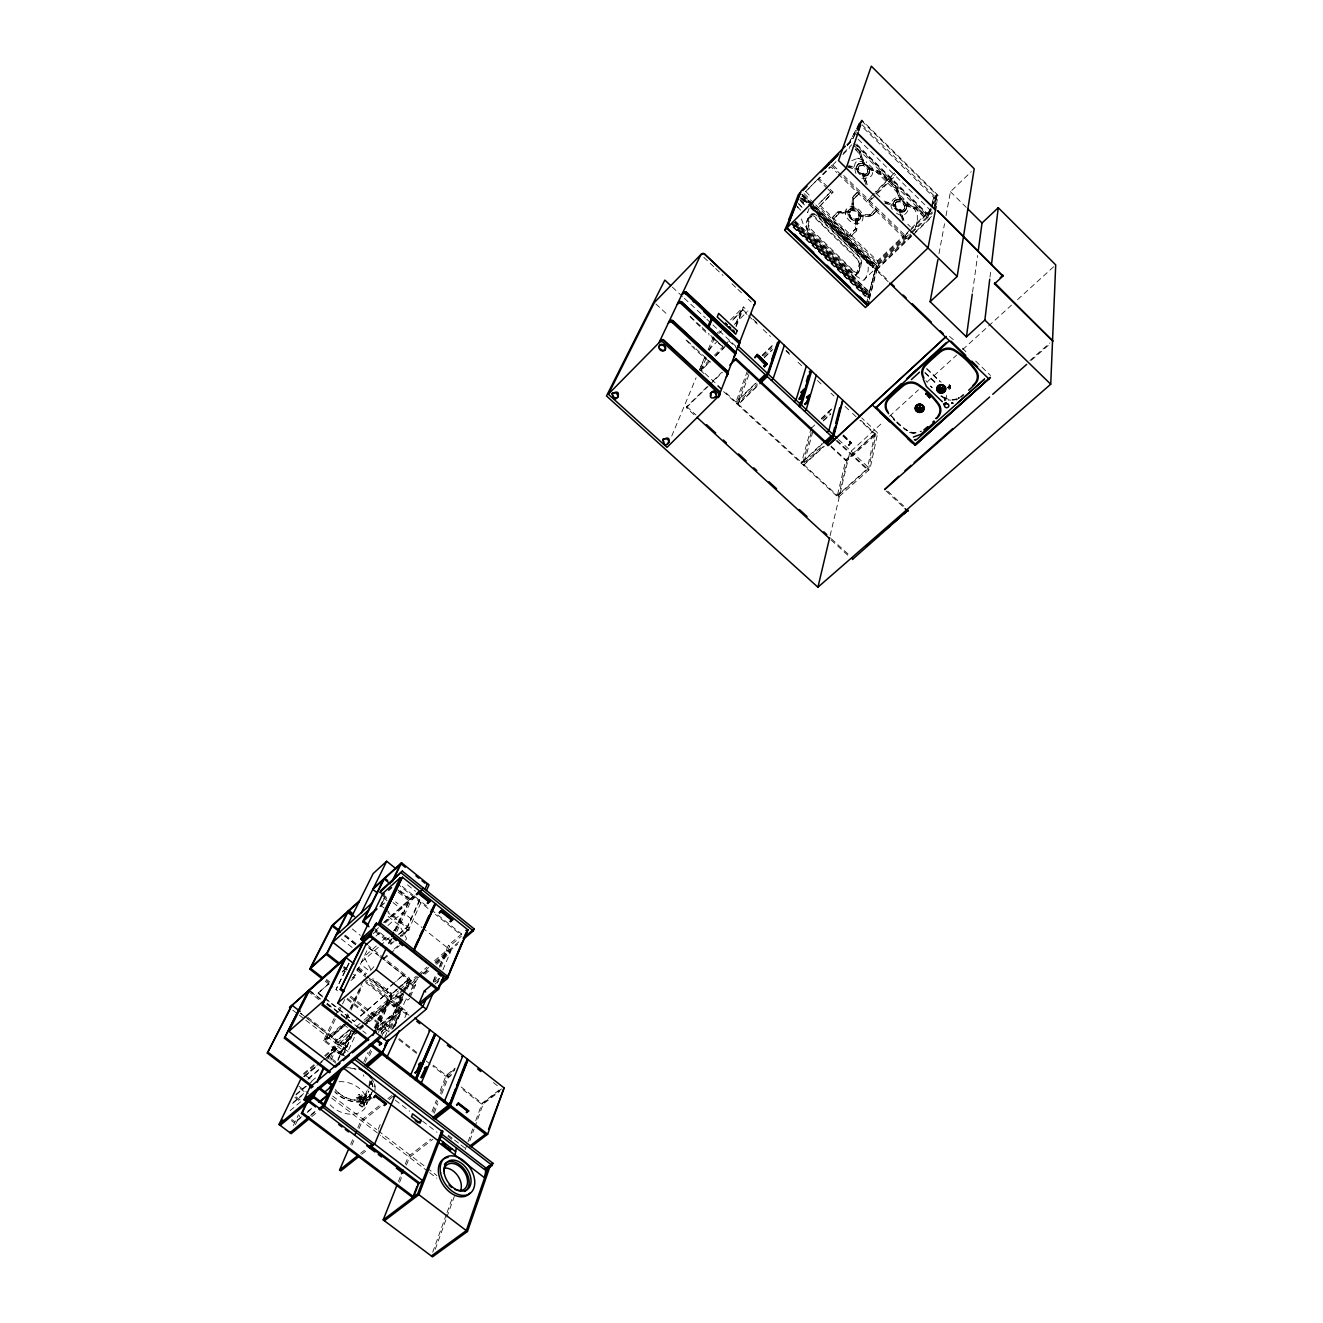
<?xml version="1.0" encoding="UTF-8"?>
<svg xmlns="http://www.w3.org/2000/svg" width="1323" height="1323" viewBox="0 0 1323 1323"><rect width="100%" height="100%" fill="white"/><g stroke="black" fill="none" stroke-linecap="round" stroke-linejoin="round"><path stroke-width="0.75" stroke-dasharray="5 3.75" d="M363.643 1105.085L363.081 1103.614L360.567 1103.696L362.006 1105.615L363.643 1105.085L366.537 1098.437L365.975 1096.965L363.461 1097.048L360.567 1103.696M364.553 1106.061L364.784 1104.308L362.155 1102.291L359.443 1103.184L359.211 1104.937L361.841 1106.971L364.553 1106.061L362.022 1106.524L359.393 1104.49M860.711 217.104C861.604 212.242 856.742 207.579 851.946 207.943L852.492 197.127L858.18 191.471L852.26 197.888L853.55 199.145L853.203 209.282L850.524 208.339L848.423 210.787M851.913 208.025L852.492 197.127L853.782 198.384L853.203 209.282M856.08 218.212L855.568 228.747L849.713 235.064L850.987 236.304L856.626 230.764L857.37 219.469L856.08 218.212L855.336 229.524L856.626 230.764L857.37 219.469M363.461 1097.048L364.9 1098.966L366.537 1098.437M369.845 1080.874L368.753 1086.828M371.515 1084.413L371.846 1080.858M356.714 1097.693L357.475 1099.082L362.237 1095.427L356.714 1097.693L357.475 1099.082M361.741 1094.783L362.502 1096.172M362.7 1099.694C362.27 1105.482 372.788 1100.521 369.58 1097.081C366.934 1094.981 360.782 1099.38 364.321 1102.621M917.352 220.279L917.269 214.442L914.706 209.53L866.251 161.902M368.72 1096.188L370.324 1099.115M989.984 277.168L990.96 268.999M972.554 292.118L977.581 255.537M948.641 386.663L950.162 387.54L950.46 385.423L948.988 385.043C946.656 387.771 952.792 389.872 949.352 386.845C945.763 385.969 949.12 391.757 950.526 388.549M948.674 387.143L949.467 384.563M949.666 388.019L950.46 385.423M945.846 400.274L946.937 392.948M936.486 204.486L938.024 195.275L861.852 120.095L860.43 121.551L856.361 134.946M934.418 209.596L936.585 196.68L938.024 195.275M934.749 208.025L936.916 195.126L862.017 121.203L858.759 129.836M934.369 205.462L936.916 195.126M801.44 218.94L802.945 223.438L808.27 229.805L856.924 276.524L863.158 280.426L910.902 235.064M938.983 253.718L944.539 223.719M946.011 215.715L950.443 191.719L971.247 171.676M359.145 1098.355L360.418 1096.618L361.262 1098.437L359.376 1098.603L359.591 1097.495L361.477 1097.329M361.262 1097.098L359.988 1098.834M910.075 230.665L930.797 210.671L931.111 209.133L928.283 206.355M924.744 215.897L917.219 207.595L905.643 203.808L904.618 204.999L916.078 209.299L923.768 216.84L924.744 215.897L917.054 208.356L905.643 203.808M723.598 391.625L838.22 497.332L870.021 468.937L877.695 432.935L861.753 417.985M923.768 216.84L916.26 208.521L904.618 204.999M914.623 229.822L916.161 225.621M371.019 1094.683L369.646 1094.568L371.234 1098.966M915.929 226.729L917.583 219.155M906.371 236.916L905.792 236.04L906.371 236.916L909.281 233.906M905.478 237.578L906.04 238.471L905.478 237.578L878.356 263.905L877.794 263.012L878.356 263.905M877.05 262.5L903.196 237.297L903.559 235.726L877.48 260.896L877.05 262.5L819.384 206.768L832.994 192.1L818.722 178.241L830.001 166.797M831.406 165.358L904.155 236.37L910.637 228.896M838.22 497.332L846.902 460.751L877.695 432.935M843.429 434.969L851.632 443.073L843.33 435.333M830.116 535.65L849.813 452.367L883.367 421.805M848.556 444.66L848.969 445.487L850.59 442.792L842.801 435.532M906.272 208.273L905.792 209.944M848.456 445.024L850.59 442.792M903.94 220.478L900.103 209.216L903.758 221.255M901.161 199.393L897.093 188.776L889.536 180.408L897.292 188.015L901.161 199.393L900.12 200.583L896.134 189.718L888.576 181.367L896.316 188.974L900.12 200.583M900.93 216.294L899.144 210.159L897.011 208.621M884.062 201.03L895.555 205.065L883.847 201.791M884.839 203.279L894.58 206.008L885.021 202.601M888.163 281.716L876.306 270.256L876.554 269.297L913.713 233.543M869.194 298.667L870.087 295.161L791.816 220.015M791.948 223.273L868.301 296.435L870.236 294.582L877.381 266.684L801.87 193.753L876.438 265.543L869.558 292.284L795.057 221.669M869.343 299.494L878.125 265.146L910.472 234.204M866.218 303.81L869.112 294.004L866.714 303.347M869.079 292.747L876.438 265.543M868.301 296.435L875.363 269.032L877.381 266.684M792.345 222.198L866.83 293.673L866.532 294.831L865.077 296.22L791.997 226.15M872.552 267.659L874.238 265.228L872.552 267.659L807.906 205.297M865.077 296.22L866.83 293.673M875.909 192.43L894.414 173.032L875.346 191.918M887.072 180.838L879.514 172.47C847.63 162.712 885.633 172.403 887.072 180.838L888.246 179.134L880.473 171.51L868.831 167.707L867.805 168.914M859.388 214.954L860.661 216.211L871.477 215.599L870.187 214.359L871.262 216.377L877.182 209.993L871.262 216.377L860.595 216.459L859.305 215.219L870.187 214.359L875.892 208.753L869.972 215.12L859.305 215.219M856.527 167.442C858.395 157.437 873.18 166.185 868.963 173.859M858.131 168.054L859.123 165.855M811.247 432.604L802.383 464.29L823.253 445.156M812.851 431.596L803.474 465.283L824.328 446.165M847.944 212.441L848.572 210.274M849.531 213.069L850.507 210.903M811.313 427.676L801.308 463.282L822.162 444.148M867.838 171.56L866.846 173.76M868.153 175.033L869.558 170.088M859.123 216.492C858.577 222.297 848.192 218.56 849.614 212.805M860.86 216.592C859.503 225.505 846.373 219.271 848.026 212.193M871.907 197.838L868.847 201.956L895.324 175.794L930.797 210.671M369.431 1086.431L370.192 1083.851A8.07 3.208 89.4 0 0 370.473 1080.808M873.875 193.373L867.557 200.699L874.52 193.803M860.314 218.51C858.71 222.926 848.291 220.114 848.06 213.764M893.438 203.577L894.05 201.394M895.423 202.882L896.035 207.81M867.276 184.641L863.324 173.214L867.276 184.641L866.333 185.584L862.364 174.173L859.156 171.725L858.197 167.823M904.304 208.968L904.667 206.471M869.046 173.611C866.879 177.464 857.023 174.586 856.791 168.319M850.987 236.304L856.841 229.987L855.568 228.747L849.713 235.064M858.081 132.565L861.852 120.095M859.14 130.779L862.017 121.203M815.762 204.9L831.572 220.842A48.934 47.281 17 0 1 847.911 236.652L848.076 236.122A48.901 47.264 17 0 0 831.737 220.346M868.831 167.707L880.258 172.238L888.047 179.878M859.239 193.489L853.55 199.145L859.239 193.489L857.949 192.215M864.465 181.218L862.364 174.173L864.895 174.686L866.929 173.511M853.765 145.282L860.297 151.698C869.922 181.962 861.868 148.507 853.517 145.993M849.895 212.556L848.622 211.3L837.674 212.424L838.964 213.664L849.978 212.292L848.688 211.052L837.922 211.647L832.068 217.997L833.358 219.254L838.964 213.664L837.922 211.647L832.068 217.997M855.187 149.532C862.695 154.543 867.871 180.308 859.338 152.674L855.419 148.821M849.101 165.59L858.71 169.013L846.918 165.689M847.927 167.211L857.751 169.972L848.142 166.549M833.358 219.254L839.212 212.904L849.978 212.292M949.534 389.508L947.648 387.606M819.384 206.768L832.994 192.1M432.72 1252.186L446.38 1214.415M447.075 1212.513L452.532 1197.414M435.25 1249.292L446.165 1219.062M446.843 1217.16L454.351 1196.372M465.2 1149.571L467.3 1143.783M468.011 1141.848L472.939 1128.354M475.751 1120.631L482.085 1103.266L501.847 1087.953M469.814 1140.773L474.031 1129.18M474.725 1127.262L483.143 1104.093L499.879 1091.161M748.868 374.674L737.92 404.838L758.492 385.043M747.429 370.82L735.704 402.787L756.276 382.992M817.779 179.2L805.591 191.736L817.779 179.2L826.759 188.048M818.722 178.241L818.176 179.73L830.894 166.814L836.798 172.569M749.182 369.927L736.812 403.813L757.384 384.017M811.313 204.701L802.333 195.804L801.953 196.796L873.957 266.303M857.337 148.408L927.638 217.435L930.797 210.903M933.74 203.345L935.956 197.656L860.248 122.989M434.176 1113.271L437.913 1103.729M441.634 1094.187L448.365 1077.005L452.879 1073.4M856.808 145.166L927.34 214.458L929.408 209.166M932.169 202.121L934.468 196.217L935.411 195.374L936.585 196.68M927.307 215.335L927.82 214.028L854.327 141.826M927.34 214.458L930.251 208.587M930.979 206.702L935.411 195.374M934.848 197.458L936.039 195.986L927.638 217.435M927.555 214.69L928.2 215.302L931.045 208.009M931.756 206.173L935.328 197.044M431.959 1111.568L436.458 1100.124M440.195 1090.582L446.198 1075.318L455.228 1068.108M433.068 1112.428L437.549 1100.968M440.542 1093.344L447.273 1076.161L454.814 1070.158M398.438 1181.472L400.72 1175.7M405.285 1164.174L408.327 1156.484L430.719 1139.103M399.596 1182.349L401.878 1176.577M406.426 1165.05L409.469 1157.36L432.853 1139.235M735.737 323.788L741.79 308.623L747.776 314.246M735.952 325.871L743.476 306.953L747.958 311.17M736.101 326.715L742.881 309.648L731.569 320.894M706.234 357.888L700.909 370.688L709.657 362.055M709.277 350.578L714.602 337.778M693.98 414.612L686.356 407.649L686.802 406.591L707.011 386.796M671.737 436.061L696.113 377.75M699.272 370.225L704.779 357.061M703.935 373.483L699.784 369.663L705.126 356.879M708.185 349.57L713.527 336.786M378.262 1129.164L380.66 1123.442M437.384 982.972L439.749 977.35M442.907 969.858L451.011 950.658L423.773 928.911M434.457 982.096L436.855 976.424M440.857 966.981L449.671 946.177L461.297 936.304M433.183 981.087L436.392 973.53M439.616 965.972L448.447 945.201L462.951 932.831M433.216 982.179L436.392 974.687M439.567 967.212L446.727 950.377L450.018 953.007L432.77 967.626M351.868 1145.205L354.25 1139.698M358.996 1128.668L362.171 1121.325L382.76 1104.722M366.488 1104.771L371.763 1092.633M404.821 1017.602L407.252 1011.996L402.457 1008.225L393.146 1027.839M350.678 1144.312L353.853 1136.97M357.838 1127.791L361.014 1120.432L380.015 1105.102M409.237 996.699L413.702 986.462L415.604 984.858L413.967 983.568L408.757 995.508M364.883 1099.396L368.538 1091.045M367.05 1090.714L363.676 1098.437L364.536 1099.413L368.968 1091.227M410.395 996.798L415.604 984.858M362.667 1106.938L365.429 1098.966L364.553 1096.569L361.659 1103.217L361.328 1102.307M391.955 1029.426L400.935 1008.903M393.08 1028.583L406.095 998.832L408.013 997.211M417.655 978.954L412.065 985.172L418.663 979.582M394.287 1026.88L402.457 1008.225M394.717 1026.565L402.043 1009.78L382.81 1025.953L380.313 1031.56M364.387 1098.007L367.992 1089.739M393.907 1006.241C407.831 986.28 402.159 1005.844 394.039 1007.068C387.953 1001.428 397.198 1008.606 392.236 1004.289M382.992 1033.213L390.368 1027.028L403.895 996.252M407.087 989.009L410.957 980.211L409.32 978.921L398.355 988.264M390.831 1028.533L399.827 1008.027L380.594 1024.234L378.097 1029.84M401.663 999.675L399.993 997.724M402.225 993.672L387.722 1026.532L349.719 996.914M403.035 991.837L408.675 979.053L380.164 956.579M404.375 990.15L388.681 1025.722L379.833 1033.147M404.788 989.207L409.617 978.259L368.422 945.747M384.811 1037.1L403.829 993.871M404.656 992.002L408.807 982.609L416.381 976.159M380.958 1034.206L385.737 1023.423L377.849 1030.055M396.172 995.425C401.117 999.725 391.906 992.581 397.975 998.187L405.202 992.068M394.039 1007.068L402.903 999.278M394.849 1005.447L395.428 1005.893M397.975 998.187L402.473 994.069M381.437 1036.984L386.994 1024.399L379.106 1031.03M394.155 982.757L386.035 990.332L403.366 974.886L395.693 981.451M365.049 1062.452L370.87 1049.387M378.378 1032.568L381.702 1025.093L402.076 1007.944L366.488 980.045M369.514 1055.853L371.995 1050.247M376.179 1028.203L391.757 993.457L372.854 978.607M376.691 1029.443L387.722 1004.785L386.101 1003.512M358.963 1028.963L387.871 1004.455L391.211 996.996L369.1 979.648M376.857 1030.402L392.154 996.202L398.421 990.861M363.924 1061.592L368.092 1052.248M374.227 1027.954L381.834 1011.053M375.153 1027.888L389.59 995.723M375.236 1028.996L390.831 994.251L396.371 989.538M360.385 1016.246L388.102 992.283L367.397 976.043M400.141 936.122L409.336 928.118L422.186 899.921M406.029 928.713C415.587 932.698 400.588 925.422 407.848 930.168L401.994 935.923M405.665 940.24L406.525 938.354L399.579 925.571L387.192 915.714M419.722 899.475L406.822 927.655L387.904 912.589M419.771 900.55L407.749 926.844L398.554 934.865M407.848 930.168L400.538 936.287M348.66 1049.784L356.631 1032.403L351.786 1036.521M346.031 1046.708L338.638 1052.959L346.031 1046.708L344.592 1044.905M341.152 1042.127L340.507 1042.971C342.459 1040.953 341.698 1049.734 350.363 1037.315M342.955 1054.464L354.614 1029.178M343.153 1055.241L352.728 1034.47L351.273 1032.883L352.877 1034.123L357.442 1030.253M352.877 1034.123L355.474 1028.517M338.771 1053.753L347.238 1046.295L344.393 1044.79L347.023 1046.791L338.771 1053.753L336.588 1051.405L339.002 1053.257M324.3 998.204L354.283 1021.455L324.565 997.674M337.927 1059.293L351.538 1029.922M375.252 931.706L390.963 944.142L392.633 940.537M396.817 931.508L411.056 900.798L415.554 896.812M337.911 1060.55L352.15 1029.79M388.267 943.795L390.004 940.091M394.304 930.813L402.936 912.275L422.169 927.621M391.062 939.28L389.375 942.886L392.435 940.223M395.246 930.251L409.518 899.557M391.972 938.487L390.285 942.092L376.162 930.912M395.312 931.26L410.411 898.78L399.778 890.247M329.741 1059.31L337.497 1042.656L352.447 1029.956M325.193 1056.416L337.348 1046.096L338.308 1044.062L348.081 1051.587M330.948 1060.236L336.191 1049.023L326.864 1056.912M305.795 1020.182L338.44 1045.319L339.383 1043.301L353.489 1031.312M358.98 1097.627L360.418 1096.784L360.435 1098.355L358.98 1097.627L360.435 1098.355M359.476 1098.14L359.476 1096.569M359.922 1097.825L360.418 1096.784M295.459 1124.6L299.709 1115.554M345.551 1018.412L349.007 1011.053M349.884 1009.217L362.866 981.6M345.832 1019.272L347.569 1015.601M351.025 1008.225L361.411 986.131M327.591 1059.128L336.224 1040.738L348.842 1030.005M328.484 1058.367L337.117 1039.994L306.572 1016.428M346.709 1019.322L350.165 1011.946M351.025 1010.111L362.27 986.164M373.863 966.749L369.861 971.347L360.187 963.756M293.392 1125.493L298.518 1114.644M335.265 1019.289L324.697 1041.449L344.112 1024.845M338.771 1011.913L344.939 998.997M353.009 978.011L354.101 976.804M342.64 1055.241L323.556 1040.556L334.124 1018.412M335 1016.577L339.416 1007.349M352.15 978.028L355.077 975.481L368.075 948.227M354.845 977.317L349.702 981.55M380.015 906.305L384.497 897.011M381.834 903.626L385.423 896.184M337.53 990.778L335.976 989.571L349.222 962.268M349.189 963.342L335.976 989.571M864.481 280.112C870.302 270.653 869.443 262.252 861.405 255.769M852.74 138.634L860.413 123.138M854.112 136.352L861.157 122.096L858.28 129.869M857.866 129.753L861.802 122.741M322.729 996.98L318 993.308L328.832 983.469M859.768 122.51L850.011 141.214L859.768 122.51L860.893 123.618M858.627 272.67L861.736 261.408L859.851 257.406L819.003 217.319C809.593 204.635 800.051 229.954 811.363 234.849L851.003 272.819L855.617 275.25L858.627 272.67L856.543 273.216L852.095 270.239L813.265 232.964C803.193 229.011 809.511 205.23 818.524 217.782L855.783 253.702C865.126 257.39 860.793 281.071 851.731 269.016L810.04 228.218L808.204 224.182L812.024 213.483M856.229 274.986L859.371 263.707L856.874 258.861L815.828 218.89L809.693 215.831M369.415 1096.304C371.68 1101.596 367.91 1093.856 370.523 1097.974M359.591 1099.529L361.096 1099.314L359.591 1099.529L358.417 1094.485L359.343 1094.353L360.947 1098.735M856.924 166.003C859.669 160.645 867.425 164.317 868.946 168.914M848.341 211.052L849.217 209.646M893.852 202.154L894.877 200.253C899.921 196.366 907.71 202.717 906.222 208.538M895.357 203.13C897.689 198.615 904.634 202.485 904.618 206.719M903.692 209.828L904.37 208.72M905.974 209.183C897.837 219.767 890.412 194.812 893.918 206.801M905.858 209.679C902.6 215.533 893.753 210.473 893.538 204.9M870.087 295.161L868.004 297.592L794.131 226.729M363.345 1074.888L363.858 1076.277M363.676 1098.437L365.595 1098.966M846.72 144.753L853.649 137.708M847.282 145.332L851.499 141.032M847.2 145.563L851.417 141.28M843.396 153.187L851.681 144.786M802.333 195.804L873.759 265.675M835.987 161.654L831.836 165.855L832.349 164.416L838.054 169.972M842.9 154.626L849.813 147.614M802.036 207.413L798.695 203.544M857.751 169.972L858.776 168.765M863.241 164.449L864.283 163.242M862.298 174.421L863.324 173.214M714.933 335.381L719.183 331.147M730.478 319.885L743.476 306.953M718.836 333.561L721.663 330.75M732.71 320.166L742.616 310.31L747.015 314.444M708.549 350L717.116 341.516M734.215 324.532L747.048 311.798M875.843 193.952L895.704 174.305M888.378 182.111L889.337 181.152M699.784 369.663L708.533 361.014M714.37 355.259L723.119 346.609L720.142 343.881M724.574 345.171L730.676 339.118M709.955 361.328L701.207 369.96L722.375 389.491M715.776 355.573L727.435 344.046M715.478 356.284L724.227 347.651M712.783 381.14L721.448 372.656M686.356 407.649L708.037 386.432M709.475 385.01L722.49 372.276M894.58 206.008L895.605 204.817M899.078 210.407L900.103 209.216M859.95 123.585L861.157 122.096M762.362 355.11L773.74 344.046M762.114 355.804L773.508 344.741M763.421 356.102L771.971 347.817M764.496 357.094L771.607 350.198M764.247 357.789L772.797 349.504M911.117 228.432L931.111 209.133M923.884 216.327L924.843 215.384M904.155 236.37L908.587 232.087M877.728 263.294L905.792 236.04M910.654 232.798L932.136 211.895M755.069 383.67L735.985 402.043L723.896 390.88M911.944 232.782L932.616 212.871M915.202 232.12L931.541 216.393M876.306 270.256L912.01 235.907M913.498 234.469L931.359 217.303M757.285 385.721L738.201 404.077L801.523 462.504L822.36 443.37M821.418 418.316L831.506 408.939M811.115 428.404L815.431 424.402M821.219 419.044L831.324 409.667M822.459 419.275L829.67 412.594M823.501 420.251L830.712 413.57M823.303 420.995L830.53 414.314M823.055 446.744L803.689 464.489L837.36 495.53L867.326 468.722L836.268 439.765M889.469 416.265L918.443 389.872M927.588 381.537L956.579 355.159M962.664 349.603L987.074 327.376M988.595 325.987L1011.483 305.166M1017.585 299.61L1054.183 266.27M848.969 445.487L851.714 442.709M935.956 197.656L935.014 198.5L858.859 123.386M928.2 215.302L928.035 214.26M380.015 906.371L383.075 903.642M380.958 906.205L385.539 902.121M383.521 922.561L414.016 895.588M375.302 930.532L378.576 927.688M384.48 922.412L414.413 895.77M373.003 933.757L379.188 928.299M385.373 922.826L414.827 896.779M375.997 936.039L381.983 930.764M387.97 925.472L402.936 912.275M1029.873 360.6L1049.916 342.905M1031.345 360.286L1049.883 343.947M342.425 971.529L346.957 967.543M318 993.308L328.567 984.014M342.161 972.058L346.692 968.072M376.36 945.945L363.99 956.794L370.754 969.461M382.545 940.504L387.192 936.436M393.378 930.995L399.579 925.571M361.444 962.135L378.494 947.185M380.048 945.829L389.359 937.676M398.24 934.567L407.252 926.695M390.963 944.142L394.022 941.48M401.795 936.37L409.039 929.788M383.19 958.629L387.854 954.578M394.072 949.17L398.736 945.118M383.868 959.175L388.532 955.123M390.103 953.767L399.43 945.647M323.556 1040.556L342.955 1023.936L354.151 1032.618M344.575 1023.87L325.177 1040.473L344.724 1055.522M348.015 1022.216L331.445 1037L344.625 1025.738M360.633 1015.717L388.102 992.283M354.283 1021.455L358.847 1017.552M397.909 988.215L409.617 978.259M349.355 1029.972L335.91 1041.416L337.497 1042.656M396.784 989.587L390.533 994.929L392.154 996.202M349.834 1029.774L336.637 1041.003L300.883 1013.484M397.462 989.24L391.31 994.466L371.912 979.417M399 987.917L408.228 980.062L402.92 975.894M356.334 1026.648L362.403 1021.488M363.924 1020.198L391.211 996.996M399.976 989.538L410.957 980.211M417.903 974.869L426.998 967.13M434.589 960.68L446.727 950.377M313.998 1064.701L303.364 1073.73L313.138 1081.172M324.631 1055.671L338.308 1044.062M366.322 1020.298L386.25 1003.165L387.871 1004.455M355.06 1029.989L361.328 1024.664M362.882 1023.34L398.918 992.73M400.489 991.407L417.721 976.771M419.292 975.431L428.702 967.46M434.969 962.135L460.024 940.851M348.726 1036.008L350.148 1037.794M303.91 1074.474L314.808 1065.23M338.44 1045.319L357.26 1029.36M358.831 1028.021L365.098 1022.696M366.669 1021.373L402.738 990.762M404.309 989.422L421.557 974.786M423.128 973.463L427.825 969.461M435.664 962.813L457.626 944.175M423.707 973.811L429.777 968.668M435.846 963.524L451.011 950.658M360.336 1028.021L363.378 1025.441M364.9 1024.151L387.722 1004.785M303.562 1076.674L319.108 1063.494M320.646 1062.187L325.309 1058.235M304.968 1075.698L315.833 1066.47M326.698 1057.259L351.339 1036.273M388.201 1005.017L401.911 993.623M397.843 997.36L404.623 991.622M424.931 974.257L431.215 968.949M304.472 1076.707L316.908 1066.173M318.463 1064.866L323.11 1060.914M324.664 1059.591L335.546 1050.379L341.913 1055.274M359.79 1029.741L367.662 1023.076M369.233 1021.736L386.812 1006.836M343.137 1044.343L351.356 1037.381L348.528 1035.876L351.124 1037.86L342.922 1044.823M399.778 998.204L402.688 999.758M308.325 1078.344L319.24 1069.116M394.122 1005.761L401.878 999.196M307.846 1079.386L318.76 1070.158M296.054 1094.286L305.448 1086.381M311.699 1081.106L317.967 1075.831M409.65 998.501L407.749 1000.122L406.095 998.832M306.523 1086.1L293.987 1096.651L300.371 1101.497M308.077 1084.777L312.774 1080.825M435.317 981.732L439.997 977.796M293.094 1102.423L304.092 1093.195M292.598 1103.481L302.024 1095.56M435.035 984.064L438.161 981.434M406.111 1012.955L407.252 1011.996M290.101 1110.675L302.719 1100.108M301.396 1116.695L295.062 1121.954L291.837 1119.506M307.713 1111.436L312.46 1107.5M300.883 1117.77L294.566 1123.012L291.325 1120.581M307.217 1112.511L311.963 1108.575M311.12 1114.561L317.47 1109.302M310.624 1115.653L316.974 1110.394M311.848 1116.579L318.198 1111.32M387.92 1098.702L392.666 1094.865M389.094 1099.611L393.841 1095.775M454.864 1069.067L445.818 1076.277L432.803 1066.14M447.984 1077.964L450.994 1075.566M360.551 1153.375L365.396 1149.522M361.758 1154.284L368.224 1149.158M501.5 1088.928L481.721 1104.225L460.834 1087.969M851.764 160.629L857.717 158.297M857.734 164.829C862.149 161.307 868.599 165.921 869.343 170.816M859.04 166.103L863.555 165.276L866.813 167.889L867.739 170.601M868.219 174.785C863.423 179.267 855.154 172.519 856.758 166.715M849.134 209.91C852.227 206.653 857.354 209.315 859.272 212.59M850.424 211.151L851.367 210.307C855.171 208.918 859.636 212.821 859.057 216.757M858.23 218.394C854.972 220.924 850.226 217.584 849.647 213.979M859.669 219.122C854.856 222.793 847.696 217.17 848.192 211.68M894.745 200.749C898.598 197.64 904.519 201.03 905.759 205.313M894.679 201.013C897.953 198.252 902.815 200.567 904.899 203.709M895.969 202.27L900.417 201.708L904.27 205.495M902.815 210.44L903.758 209.58M905.031 210.837L900.798 212.011L894.844 208.141M369.597 1097.015L370.721 1096.188M920.146 431.728L921.205 431.133M956.992 398.918L949.6 400.026L941.066 395.511A83.796 78.14 -9 0 0 944.953 398.256A11.46 10.601 -1.9 0 0 950.873 400.191M859.917 165.491L863.489 165.524L866.747 168.137M866.052 174.123L861.256 173.462L858.23 169.03M867.061 175.595L860.678 174.719L856.626 168.798M850.292 209.1L856.609 209.993M851.301 210.555L856.031 211.233L859.024 215.583M902.865 210.175L898.036 209.762L895.125 205.131M370.605 1094.799L369.183 1095.179L370.341 1095.692M360.303 1102.77L364.602 1104.755M901.79 210.473L899.326 210.125L902.981 221.404M858.577 158.313L866.532 162.134M857.354 158.297L858.958 158.33M949.517 336.439L954.958 341.02M359.972 1097.098L360.914 1097.313M861.885 178.241C892.115 178.82 846.505 143.016 855.931 173.462M357.987 1095.13L359.343 1094.353M359.211 1099.148L360.881 1099.215L361.659 1096.784L359.211 1097.445L359.211 1099.148L362.287 1102.34L363.974 1102.406L364.735 1099.975L361.659 1096.784M364.735 1099.975L362.304 1100.637L362.287 1102.34M896.481 213.102C906.768 220.958 913.631 204.155 903.08 199.492C894.58 192.43 885.947 205.379 894.464 211.482M296.087 1096.817L302.471 1101.662M298.981 1086.249L308.491 1093.476M300.073 1088.498L304.819 1092.103M332.685 1096.089L376.675 1129.61M378.295 1130.851L425.543 1166.869M427.164 1168.11L436.937 1175.568M331.742 1098.14L380.677 1135.432M382.314 1136.672L428.801 1172.095M429.628 1172.707L436.871 1178.231M395.263 1100.141L409.717 1111.254M422.566 1121.127L437.003 1132.24M331.709 1058.582L339.713 1064.717M332.834 1060.848L336.042 1063.295M300.288 1013.137L339.383 1043.301M292.747 1010.111L297.642 1013.898M299.279 1015.154L304.174 1018.925M337.348 1046.096L345.501 1052.364M448.199 1135.184L452.946 1138.838M454.517 1140.046L459.246 1143.684M460.834 1144.908L465.564 1148.546M336.025 1049.354L345.568 1056.697M447.819 1136.192L452.565 1139.847M318.264 992.779L322.994 996.451M327.128 1003.264L361.212 1029.707M362.833 1030.964L366.074 1033.478M309.466 990.299L320.778 999.063M327.244 1004.091L354.713 1025.391M310.525 991.671L320.216 999.196M326.682 1004.19L329.907 1006.704M308.027 991.208L319.323 999.973M350.678 996.087L390.368 1027.028M326.5 979.417L329.592 981.831M326.02 980.376L329.113 982.791M325.16 981.153L332.883 987.156M347.403 998.369L389.309 1031.014M399.066 1038.605L418.564 1053.803M433.2 1065.197L448.365 1077.005M461.198 1087.01L483.143 1104.093M346.957 999.295L380.181 1025.16L399.414 1008.969L364.42 981.55M388.896 1031.957L382.397 1026.88L401.646 1010.706L408.013 1015.7M398.653 1039.547L416.547 1053.472M426.304 1061.079L431.182 1064.883M395.742 995.789L398.173 997.707M358.665 967.477L366.537 973.662M357.739 968.287L365.611 974.472M357.855 968.552L365.81 974.786M357.59 969.081L365.561 975.332M367.149 976.572L387.854 992.812M356.499 969.759L367.529 978.408M363.742 979.748L409.154 1015.336M493.429 1082.594L499.879 1087.655M344.178 966.948L347.288 969.379M353.506 974.241L355.077 975.481M343.765 966.766L346.874 969.197M391.79 1004.653L394.254 1006.588M343.302 967.725L346.411 970.156M722.375 346.295L719.977 344.41A102.4 36.201 46.2 0 1 710.17 336.141M344.443 935.874L355.573 944.639M341.268 938.917L352.629 947.863M352.282 928.961L360.303 935.295M369.084 947.83L378.576 955.322M368.687 947.781L378.213 955.289M379.8 956.546L413.09 982.807M408.807 982.609L413.702 986.462M345.286 935.113L356.433 943.878M344.84 936.023L355.986 944.787M373.483 927.473L390.732 941.133M811.892 208.29L814.968 210.952M383.339 894.811L386.548 897.374M392.997 902.534L401.051 908.951L401.977 906.983L395.544 901.856M382.893 895.754L387.656 899.557M383.902 898.218L387.077 900.748M380.478 905.362L384.083 907.991M385.191 909.133L409.336 928.118M397.826 889.932L409.998 899.673M398.885 891.04L411.056 900.798M398.322 892.248L408.956 900.765M448.447 945.201L449.671 946.177M407.517 884.855L415.554 891.305M402.142 886.36L429.446 908.256M431.05 909.546L461.562 934.021L461.148 935.03L435.432 914.408M396.85 883.466L428.999 909.248M948.988 385.043L949.98 385.903M949.153 386.663L950.162 387.54M831.109 539.966L847.861 555.296M686.802 406.591L695.931 414.942M831.373 538.808L849.631 555.495M717.546 386.051L722.093 390.235M655.877 303.943L667.933 315.122M687.199 340.722L694.476 347.453M695.931 348.792L710.468 362.237M831.109 446.083L846.902 460.751M714.321 338.456L718.687 342.525M830.927 446.827L845.695 460.553L874.768 434.275L859.9 420.334M700.595 326.053L688.969 315.254L691.185 317.652A102.4 36.201 46.2 0 0 708.946 335.066M702.033 327.409L709.293 334.157M710.749 335.496L720.919 344.939M838.468 439.534L870.021 468.937M672.349 287.108L682.866 296.914M684.371 298.303L705.424 317.917M706.929 319.323L711.443 323.523M712.948 324.912L736.183 346.609M728.94 340.838L736.398 347.784M836.219 440.724L868.235 470.525L875.958 434.506L860.033 419.556M887.75 491.18L903.807 506.114M886.079 490.949L903.592 507.255M842.718 435.895L850.507 443.155M753.134 319.273L757.533 323.407M786.226 350.314L789.219 353.125M748.471 315.817L757.285 324.069M763.156 329.576L770.482 336.455M785.994 351.008L791.997 356.631M798.001 362.27L803.987 367.893M817.482 380.544L823.485 386.167M830.976 393.212L833.986 396.024M845.05 406.393L850.987 411.982M852.475 413.371L858.429 418.944M703.819 257.357L714.188 267.114M715.677 268.503L723.086 275.465M731.966 283.833L736.398 288.001M737.887 289.406L742.335 293.574M748.256 299.147L751.216 301.942M926.795 368.505L941.199 382.281M926.712 369.018L939.677 381.421M925.058 372.491L936.568 383.488M924.893 372.921L936.188 383.736M807.51 231.955L855.27 277.83M795.52 221.189L869.558 292.284M794.974 222.314L870.236 294.582M795.933 224.695L868.632 294.467M795.288 225.224L869.128 296.087M794.842 225.538L866.35 294.136M791.286 223.422L865.788 294.897M791.187 223.686L865.705 295.178M793.701 227.027L865.225 295.641M800.795 201.41L804.715 205.197M798.447 203.775L801.721 206.934M794.643 203.974L799.82 208.968M797.074 206.686L800.961 210.44M805.674 191.488L811.346 197.292M819.913 205.247L877.48 260.896M804.136 193.671L814.307 203.494M848.076 236.122L878.125 265.146M831.572 220.842L847.927 236.635M962.367 348.181L968.287 354.018M975.712 361.08L990.53 375.5M801.506 194.084L811.727 203.94M813.182 205.363L875.975 265.989M812.785 206.123L876.438 267.577M876.554 269.297L888.395 280.741M802.78 198.4L873.23 266.403M802.681 198.665L810.023 205.743M811.495 207.165L873.147 266.667M802.796 198.996L807.228 203.279M808.717 204.701L875.363 269.032M800.762 197.706L806.633 203.378M812.504 209.051L872.684 267.114M800.564 198.218L806.435 203.891M800.002 199.707L805.376 204.635M799.952 199.856L805.145 204.867M827.867 188.991L832.481 193.605M856.014 218.477L857.287 219.717M851.995 207.777L853.269 209.034M843.76 175.529L868.004 199.178M869.294 200.435L904.519 234.799M875.694 209.514L876.967 210.77M838.269 174.008L903.196 237.297M876.322 193.472L880.192 197.259M907.776 224.215L910.323 226.713M858.114 139.196L894.017 174.504M853.881 143.215L928.581 216.592M950.443 191.719L966.253 207.364M369.448 1095.924L372.044 1098.586M370.076 1098.735L368.968 1096.569M890.925 415.587C898.267 422.649 906.288 434.424 917.831 432.588A11.279 10.369 2.7 0 1 908.289 431.05A82.274 76.519 -3.3 0 1 890.826 415.521M858.147 210.919L860.148 214.177M860.215 213.913L860.645 217.369M867.475 169.112L867.772 171.808M905.808 205.048L906.205 206.95M371.217 1080.924A9.972 3.952 89.4 0 1 370.87 1084.678M369.613 1098.735A23.649 16.719 22.8 0 1 334.901 1091.888M371.068 1077.865A23.649 16.719 22.8 0 1 374.69 1091.607M370.853 1094.468A21.366 15.099 22.8 0 1 335.496 1089.854M350.578 1068.124A21.366 15.099 22.8 0 1 355.97 1069.348M371.68 1082.611A21.366 15.099 22.8 0 1 372.805 1086.845M339.035 1081.751A21.532 15.132 22.8 0 1 364.883 1094.931A21.532 15.132 22.8 0 1 356.515 1113.586A21.532 15.132 22.8 0 1 329.195 1103.663M372.606 1090.698A21.35 15.099 22.8 0 1 356.747 1100.091A21.35 15.099 22.8 0 1 335.579 1089.656M345.402 1067.793A21.35 15.099 22.8 0 1 356.052 1069.166M371.78 1082.412A21.35 15.099 22.8 0 1 372.888 1086.646M369.696 1098.537A23.649 16.719 22.8 0 1 334.984 1091.69M374.442 1083.818A23.649 16.719 22.8 0 1 375.087 1086.944M944.275 400.092A2.018 1.869 -0.7 0 1 944.754 400.323M944.308 399.414A2.696 2.481 -0.7 0 1 945.548 400.075M944.242 399.844A2.696 2.481 -0.6 0 1 944.903 400.108M914.21 433.547A11.626 10.683 2.7 0 1 908.19 431.579A84.854 78.95 -3.5 0 1 904.188 428.784M900.384 425.791A84.854 78.95 -3.5 0 1 896.762 422.566M895.043 420.896A84.854 78.95 -3.5 0 1 893.356 419.159M927.357 382.446A83.796 78.14 -9 0 1 925.885 380.594M957.042 398.934A11.46 10.601 -1.9 0 1 952.163 400.208M921.271 431.133A11.279 10.369 2.7 0 1 920.196 431.745M940.785 395.974A86.442 80.604 -9.3 0 0 944.82 398.802A11.808 10.931 -1.9 0 0 948.343 400.389M959.456 398.107A11.808 10.931 -1.9 0 1 958.414 398.851M957.29 399.496A11.808 10.931 -1.9 0 1 956.099 400.026M708.533 360.815A62.859 23.103 46.2 0 1 686.025 339.994M859.851 263.244C859.255 274.175 856.643 278.144 849.813 270.884L811.826 234.386C801.755 230.434 808.105 206.636 817.118 219.188L855.154 255.885L859.851 263.244M874.933 433.531L867.16 469.533L837.161 496.34L845.877 459.792L874.933 433.531M916.26 208.521L917.219 207.595L916.26 208.521M850.127 441.221L849.416 442.147L850.127 441.221M897.292 188.015L896.134 189.718L897.292 188.015M846.025 209.844C842.404 218.46 856.576 229.044 862.398 220.478C866.069 211.845 851.83 201.212 846.025 209.844M880.473 171.51L879.299 173.197L880.473 171.51M859.338 152.674L860.297 151.698L859.338 152.674M830.761 191.785L818.54 204.255L830.761 191.785M809.114 208.488L807.609 212.606L809.048 208.637M401.497 1000.453L401.497 1000.453M398.984 996.087L399.348 997.013L398.984 996.087M407.682 930.962L407.682 930.962M345.353 1046.989L345.683 1047.899L345.353 1046.989M349.47 1038.075L349.801 1038.985L349.47 1038.075M343.897 1042.789L344.228 1043.715L343.897 1042.789M959.076 397.562L958.067 398.289A11.46 10.601 -1.9 0 0 959.142 397.578M932.169 387.738L930.532 386.051A83.796 78.14 -9 0 0 932.087 387.705"/><path stroke-width="1.5" d="M927.936 394.717L928.614 395.726L928.085 394.701M943.779 389.987L943.746 388.896L942.323 389.789M710.401 393.493L711.013 395.858M927.853 394.899L928.68 395.693L928.316 394.816M940.025 389.127L938.602 389.971M670.844 285.702L664.824 280.096L606.496 395.957L817.928 587.214L1050.727 384.216L1055.704 264.881L998.253 207.711L982.046 223.008L978.144 251.469M922.065 409.75L920.411 409.369M942.009 390.285L942.852 391.41L941.827 390.186M1002.9 276.127L937.494 210.671L1002.9 276.127L994.516 283.833L1052.959 341.218L994.615 282.857L994.516 283.833M872.337 404.987L915.119 445.305L989.505 378.328M937.875 259.721L930.119 301.71L966.402 336.852L984.874 320.067L989.736 279.203M991.44 264.914L998.253 207.711M939.462 387.49L940.488 388.664L940.537 387.209M966.402 336.852L972.273 294.153M920.08 408.344L919.386 409.435L919.584 408.162M957.174 276.474L974.208 168.798L871.295 66.15L838.534 160.579L957.174 276.474L930.119 301.71M940.008 389.194L938.619 388.863L938.569 389.938M940.091 389.243L938.751 389.987M845.331 146.158L801.242 190.859L787.102 227.821L867.888 305.216L928.002 247.963L936.188 206.338M919.568 411.304L919.336 409.799L920.18 411.023M919.898 407.749L920.229 406.508M852.69 558.289L852.425 559.464L908.173 510.182L903.559 514.184M941.496 388.515L942.522 387.308M915.119 445.305L990.464 377.32L915.003 444.263M455.029 1155.095L456.352 1147.884M934.931 209.398L858.462 134.119M939.363 391.079L940.736 390.368L939.743 391.575M917.037 409.634C917.997 411.767 919.981 407.682 917.153 409.435M901.376 383.653L875.594 408.063L949.335 340.722M817.928 587.214L829.653 537.634M831.82 436.623L833.589 435.002L842.586 399.993L811.661 370.969L809.957 372.573L799.737 406.756L801.506 405.103L811.661 370.969M826.23 442.428L833.953 435.333L842.933 400.307L860.314 416.629M867.888 305.216L868.864 301.396M832.184 436.97L834.697 427.23M835.689 423.327L839.708 407.749M828.033 445.52L946.193 336.522L828.033 445.52L735.489 359.542L735.886 358.533L828.314 444.429M838.038 395.709L828.876 430.603L827.107 432.224M942.208 389.26L943.795 389.938M805.211 404.243L807.228 402.341L809.031 396.205M805.095 404.59L807.741 402.126L809.742 395.279L806.617 397.28L807.013 398.091L809.742 395.279M816.258 375.269L806.269 409.535L804.5 411.188M808.915 395.908L807.228 402.341M804.599 404.127L807.228 401.646L809.229 394.816M799.472 399.348L802.118 396.867L803.64 389.59L800.911 392.402L803.441 390.98L801.606 397.098L799.472 399.348L802.929 390.517L803.822 391.145L802.697 391.244M800.15 402.275L799.009 406.078L800.762 404.425L810.949 370.291L779.71 340.97L778.023 342.624L766.579 375.881L768.332 374.194L779.71 340.97M658.854 346.874L660.111 345.088L662.542 344.989L664.741 346.626L665.403 349.024M801.424 392.881L804.152 390.053M803.64 389.59L802.118 396.867M802.416 394.684L804.136 388.995M806.402 381.404L808.105 375.715M665.188 349.768C667.685 346.113 660.739 341.714 659.069 346.146M787.102 227.821L846.273 168.12L858.081 132.565M806.369 365.991L795.999 399.976L794.23 401.63M663.154 439.104C664.593 455.029 675.904 432.141 662.906 439.699L663.584 442.08M716.438 396.933C715.032 380.66 703.406 404.044 716.653 396.354C717.298 393.163 712.303 390.351 710.401 393.361M784.357 345.32L773.145 378.676L771.392 380.363M917.137 408.146L918.592 408.476L917.848 407.252M760.328 381.189L767.952 373.847L779.363 340.639L750.951 313.981M489.047 1167.762L492.206 1165.398L492.95 1163.264L356.218 1057.854M771.937 358.913L777.659 342.293M764.529 366.769L764.132 365.958L764.529 366.769L767.274 363.908L757.12 354.432L754.904 357.805C758.972 348.792 776.965 379.37 756.905 355.854M396.917 1185.309L383.207 1219.889L432.522 1256.85L467.466 1231.481L489.742 1167.233L488.6 1166.357L466.291 1230.588L431.348 1255.974M765.025 362.982L765.521 362.734M488.534 1129.296L504.096 1087.903L468.028 1059.624L457.361 1085.34M470.955 1146.876L487.674 1134.175L504.096 1087.903M757.12 354.432L767.158 364.255M466.176 1112.329L468.656 1110.873L458.469 1102.969L457.03 1105.234M466.705 1112.726L468.656 1110.873M456.518 1104.821L458.469 1102.969M449.307 1106.309L455.889 1089.143M455.525 1088.862L448.944 1106.011L467.664 1059.343L435.581 1034.206L415.869 1080.411L435.581 1034.206M433.944 1118.348L450.498 1105.383L468.028 1059.624M786.623 228.3L867.392 305.679L865.44 307.548L784.688 230.252L786.623 228.3L790.344 218.593M383.207 1219.889L417.688 1193.793L441.915 1130.421L443.073 1131.314L418.895 1194.702L384.398 1220.782M413.421 1195.694L417.026 1186.318M784.688 230.252L789.384 219.552M302.355 1112.676L308.325 1099.975L418.68 1183.738L413.636 1196.852L302.355 1112.676L301.446 1113.437L412.693 1197.563M456.981 1085.042L465.762 1062.171M704.58 253.999A1.984 1.885 34.5 0 0 702.662 253.503A6.135 5.838 33.9 0 0 700.859 254.578L654.356 302.554L608.315 394.204L667.024 447.339L718.918 395.941A5.937 5.474 22.8 0 0 720.026 394.056A2.199 2.034 22.4 0 0 719.431 392.088L663.749 340.739A2.183 2.018 30.1 0 0 661.599 340.209A6.78 6.268 29.7 0 0 659.631 341.351M733.752 338.275L734.232 337.067L729.982 335.943L711.609 318.81L708.781 324.433M421.177 1120.383L420.053 1123.194L411.486 1116.612L412.611 1113.801L421.177 1120.383L418.151 1122.764L415.29 1120.581M401.481 1173.782L403.002 1169.929M919.584 406.343L919.502 407.881M426.37 1066.801L421.475 1077.65L423.228 1076.227L426.899 1067.198L424.435 1068.67M426.304 1067.992L421.475 1077.65M440.344 1037.927L420.78 1084.215M420.946 1077.236L425.774 1067.595M415.902 1077.947L418.217 1072.292M419.771 1068.521L434.854 1033.627L414.86 1017.966M415.124 1079.833L434.854 1033.627M417.423 1071.729L415.141 1072.738L417.423 1071.729L421.127 1062.716L418.663 1064.188M463.893 938.85L473.303 930.879L474.13 928.878L402.357 871.129L381.057 890.28L380.114 892.231L383.339 894.811M415.67 1073.151L420.532 1063.51M419.193 1064.602L421.127 1062.716M420.598 1062.303L416.894 1071.316L415.141 1072.738M438.558 985.982L447.455 978.507L467.102 931.359L465.861 930.367M448.613 974.373L447.042 978.144L468.011 929.904L435.598 903.857L413.52 951.535L447.455 978.507M450.184 970.602L461.975 942.34M463.546 938.569L465.894 932.913M442.08 979.285L437.582 990.017L369.547 936.204L375.401 924L376.394 923.123L443.85 976.655L438.608 989.157L420.317 1004.471M383.918 1105.168L386.481 1103.63L375.633 1095.312L374.177 1097.693M373.003 938.685L365.512 945.284L337.778 1003.082L387.374 1041.614L426.32 1009.184L433.431 992.333M384.464 1105.581L386.481 1103.63M426.072 999.014L422.897 1006.489L383.984 1038.968M708.417 326.682L712.105 318.082L710.749 319.306M432.191 984.362L424.385 990.91L419.027 1003.446L436.292 988.992M708.896 327.112L712.568 318.529L738.466 342.988A2.084 1.951 22.9 0 1 739.028 344.923M449.919 921.37L452.698 919.65L441.254 910.456L439.649 913.118M450.498 921.833L452.698 919.65M711.609 318.81L711.212 319.736L712.568 318.529M450.399 918.575L450.647 918.658M373.615 1097.263L375.633 1095.312M399.166 1030.683L386.663 1057.805M358.533 1156.848L340.755 1170.921L339.564 1170.028L348.296 1149.819M354.663 1135.134L356.251 1131.463M384.596 1046.212L386.233 1042.474M383.356 1050.23L381.719 1053.968L388.582 1039.944M384.976 1046.493L386.614 1042.772M366.239 1066.173L382.496 1052.695L388.201 1039.646M382.909 1053.571L367.381 1067.049M439.054 912.655L441.254 910.456M379.122 1044.806L381.586 1043.301L377.072 1039.795M379.651 1045.22L381.586 1043.301M401.084 879.679L400.274 877.695L378.312 923.619L413.09 951.187L435.168 903.51L402.424 877.199L379.205 924.297L402.424 877.199M413.52 951.535L435.598 903.857M372.904 1035.529L375.368 1030.038M414.744 947.466L418.068 940.025M419.738 936.304L422.219 930.714M423.889 926.993L428.867 915.83M430.537 912.109L435.168 903.51M427.164 903.096L429.925 901.376L418.399 892.115L416.811 894.795M427.742 903.559L429.925 901.376M426.469 890.528L429.049 884.889L401.547 862.745L373.4 888.18M341.516 1069.067L324.548 1106.061L319.786 1110.014M424.931 889.271L427.511 883.648L426.601 884.442M338.837 1071.365L323.325 1105.135L318.562 1109.071M423.377 888.047L419.391 892.744M416.216 894.315L418.399 892.115M690.771 298.204L691.301 297.047L693.599 302.024M917.633 407.153L917.087 408.179M337.778 1003.082L376.195 969.759L386.548 947.516M391.724 936.386L393.444 932.665M922.081 409.568L921.42 410.56L920.395 409.65M308.672 1119.208L291.192 1133.662L279.004 1124.484L312.228 1096.701L314.857 1091.095M316.958 1090.169L313.468 1097.643L280.211 1125.393L282.808 1119.986M301.446 1113.437L307.416 1100.719L315.651 1106.971M318.033 1079.469L323.275 1068.322M317.272 1082.264L324.185 1067.562M381.437 1036.984L305.266 1100.703L304.009 1099.76L309.995 1087.093L376.261 1031.378M290.498 1131.661L289.985 1132.736L309.036 1116.959M305.266 1100.703L306.969 1097.081M608.315 394.204L658.904 342.889L700.859 254.578M379.618 924.661L398.918 884.227M279.004 1124.484L301.528 1077.567M369.547 936.204L376.394 923.123M380.114 892.231L402.357 871.129M343.385 991.985L340.226 989.505L362.75 942.819M391.674 882.143L400.654 863.555L405.235 867.243M392.584 881.316L401.547 862.745M340.226 989.505L363.676 941.993L366.851 944.506M400.274 877.695L383.174 893.058L360.832 939.132L362.138 940.157L363.924 936.469M367.86 1040.54L322.25 1005.199L346.047 957.587L353.936 963.772M368.985 926.728L362.717 921.767L383.703 878.869M322.25 1005.199L345.138 958.398M361.295 912.738L386.68 861.256L395.99 868.748M347.453 925.157L373.185 873.544L386.68 861.256M347.932 911.2L326.235 954.363L338.655 964.087M329.526 1072.755L284.395 1038.208L308.027 991.208M322.068 978.739L309.714 969.114L327.095 953.569L348.792 910.422L351.984 912.953M284.395 1038.208L308.921 990.414M288.877 1031.345L309.466 990.299L343.881 959.87L323.887 1000.75L288.877 1031.345L335.496 1067.115L340.077 1063.179M312.178 1087.308L267.296 1053.141L291.242 1006.059M309.714 969.114L331.726 925.852L359.724 900.533M267.296 1053.141L292.118 1005.282L300.156 1011.467M921.999 408.245L920.709 408.559M943.282 388.218L943.249 390.483M612.119 393.708C625.233 386.101 613.889 409.22 612.4 393.129L616.32 392.981L618.354 396.536M618.42 396.668C616.584 399.612 611.788 396.9 612.202 393.841M665.436 349.206C664.229 352.679 659.135 350.744 658.854 347.668L659.119 346.328M941.447 390.583L941.877 391.84M940.802 389.954L941.662 388.945L940.802 389.971M802.813 190.545L807.013 186.262M821.037 172.007L829.455 163.457L828.793 162.828L829.356 163.705L825.155 167.971M830.397 162.497L837.426 155.353M830.298 162.746L838.749 154.146M732.992 361.361L735.886 358.533M729.717 365.198L735.489 359.542M755.02 357.458L757.021 355.507M945.168 403.035L943.762 403.846M764.016 366.289L766.133 364.007M764.644 366.438L767.274 363.908M759.22 380.164L765.091 374.508M759.964 383.637L767.323 376.575M450.498 1149.919L451.805 1148.678A5.887 2.878 47.7 0 1 447.124 1147.719A5.887 2.878 47.7 0 1 443.321 1142.146L441.998 1143.403L450.498 1149.919A5.887 2.894 47.7 0 1 449.34 1150.415M809.246 371.912L810.949 370.291M798.96 398.868L801.936 395.296L801.821 396.354M806.501 397.628L808.518 395.726M1000.205 277.731L1002.999 275.167M823.65 442.792L831.092 435.945M827.305 443.437L833.275 437.979M906.867 378.51L918.46 367.91M908.901 376.774L916.409 369.911M919.419 367.166L946.474 342.459M911.365 379.602L919.535 372.16M359.128 901.74L348.181 911.63L354.581 916.69M383.108 880.06L372.821 889.37L377.568 893.157M400.224 864.448L384.15 878.968L390.235 883.847M921.916 407.699L920.593 408.592M336.389 935.08L371.697 903.377M388.714 890.214L391.558 887.667M368.224 910.489L332.801 942.241L348.908 954.892M311.054 967.394L326.698 953.403M364.073 920.014L375.997 909.364M362.717 921.767L377.038 908.967M934.683 422.02L920.841 434.341L913.383 437.02M917.203 439.137L984.527 379.023M984.477 379.321L957.802 402.804M360.832 939.132L378.312 923.619M362.138 940.157L373.797 929.821M370.853 934.518L289.489 1007.597L371.449 935.129M419.804 894.001L420.053 894.067M898.714 476.214L884.607 489.593L989.637 397.032M904.899 470.773L911.067 465.332M914.143 462.603L952.725 428.602M992.73 394.304L1026.714 364.371M866.548 546.25L869.641 543.588M875.809 538.246L878.885 535.567M885.054 530.225L889.684 526.223M894.298 522.205L898.929 518.203M466.688 931.028L468.011 929.904M463.166 938.189L474.13 928.878M343.17 1060.599L349.338 1055.407M352.431 1052.81L367.86 1039.845M442.841 977.499L443.85 976.655M441.733 981.219L446.182 977.499M304.009 1099.76L380.148 1035.992M330.733 1080.56L337.018 1075.318M328.683 1082.925L336.538 1076.36M329.526 1087.407L332.668 1084.777L327.806 1081.073M324.3 1092.401L332.189 1085.836L327.31 1082.131M318.777 1102.241L328.269 1094.353L320.116 1088.151M319.868 1101.993L327.773 1095.427L317.983 1087.969M365.098 1065.296L380.181 1052.777M428.933 1030.832L430.091 1029.889L410.213 1076.029M376.956 1096.999L377.171 1097.131M426.899 1067.198L424.617 1068.223M393.559 1096.469L395.048 1095.246L374.607 1144.097L369.845 1147.884M461.777 1056.564L462.934 1055.638L444.081 1102.257M466.49 1060.269L467.664 1059.343M339.564 1170.028L357.326 1155.922M368.621 1146.958L371.862 1144.395M432.819 1117.488L448.199 1105.433M435.052 1119.208L450.432 1107.169M417.754 1184.432L418.68 1183.738M469.847 1146.032L485.376 1134.224M485.359 1168.771L488.6 1166.357M485.028 1169.168L492.95 1163.264M665.006 349.818L662.823 350.529L659.78 348.726M716.223 396.95L714.04 397.644M663.319 439.12L666.296 438.641L668.429 440.195L669.058 442.494L667.354 443.8M941.083 389.127L941.48 389.69M916.426 439.385L914.391 439.848M915.367 440.063L916.343 439.716M942.34 389.194L943.547 388.912M941.844 388.73L942.571 387.275M951.882 402.887L952.841 403.068M951.849 403.102L952.808 403.267M919.832 408.972L919.65 408.774M940.785 388.929L941.563 389.623M944.159 391.128L939.016 386.432M417.688 1193.793L467.466 1231.481M309.995 1087.093L311.236 1088.035M313.964 1096.569L323.821 1104.043M312.228 1096.701L422.715 1180.662L419.606 1183.027L371.531 1146.528M323.044 1107.318L373.069 1145.321M338.705 1124.467L341.996 1126.964M345.303 1129.462L348.594 1131.959M366.703 1145.701L374.938 1151.953M378.229 1154.45L381.52 1156.947M396.338 1168.192L402.92 1173.187M268.189 1052.364L313.088 1086.547M285.305 1037.414L330.436 1071.977M440.195 1135.465L485.773 1170.508M455.658 1151.638L439.451 1139.186L438.756 1142.625L484.615 1177.817L486.153 1168.192L440.642 1133.199M343.98 1068.471L438.012 1140.658M375.418 1095.791L386.283 1104.126M375.55 1096.569L385.307 1104.043M353.654 1058.648L492.206 1165.398M351.438 1061.691L441.65 1131.115M369.216 1044.277L486.484 1135.084M376.675 1040.143L381.388 1043.764M458.287 1103.432L468.491 1111.337M376.46 1040.606L380.445 1043.698M458.403 1104.159L467.548 1111.254M323.176 1004.372L368.819 1039.746M371.3 1044.029L382.496 1052.695M382.876 1052.992L416.298 1078.89M417.059 1079.469L450.118 1105.085M450.498 1105.383L487.674 1134.175M341.169 988.678L344.344 991.142M322.944 977.978L310.574 968.337L332.569 925.091L338.936 930.102M420.019 1063.742L419.606 1064.089M425.791 1068.24L425.378 1068.571M416.762 1021.306L419.804 1023.688M447.257 1045.187L450.481 1047.717M477.636 1068.984L480.861 1071.514M327.095 953.569L339.531 963.309M376.195 969.759L426.32 1009.184M424.385 990.91L425.659 991.919M340.077 932.252L332.106 925.984L347.469 912.109L352.265 915.896M368.323 924.694L363.61 920.957L384.58 878.075L387.622 880.506M370.539 935.328L438.608 989.157M380.528 923.107L414.43 950.03M414.86 950.377L448.398 977.002M393.063 938.024L396.272 940.57M399.48 943.117L402.705 945.664M438.029 973.678L441.237 976.225M383.174 893.058L384.431 894.05M401.431 873.064L473.303 930.879M418.184 892.578L429.727 901.839M441.039 910.935L452.499 920.13M418.316 893.455L428.669 901.773M441.171 911.795L451.441 920.047M415.918 875.843L418.961 878.307M422.02 880.754L425.063 883.218M944.093 391.228L943.349 389.475M697.023 417.39L829.571 538.577M706.581 424.683L715.71 433.034M723.317 439.997L726.36 442.775M738.548 453.905L746.155 460.867M753.763 467.829L756.806 470.608M768.977 481.737L776.584 488.7M799.423 509.57L807.03 516.532M823.766 531.846L826.809 534.624M672.994 321.109L727.418 371.498A2.15 2.001 22.6 0 1 728.014 373.466A5.805 5.391 23 0 1 726.889 375.319M672.299 322.58L726.823 373.053A2.15 2.001 22.6 0 1 727.418 375.021A5.821 5.408 23 0 1 726.294 376.873M739.127 341.284L686.571 292.284A2.067 1.951 32.1 0 0 684.537 291.788M685.794 293.904L712.006 318.33M703.836 311.567L711.146 318.38M738.135 346.064L767.952 373.847M768.332 374.194L800.762 404.425M801.506 405.103L833.589 435.002M833.953 435.333L836.963 438.145M737.358 348.677L835.193 439.765M905.064 508.627L907.975 511.339M681.841 302.306L735.042 351.802A2.1 1.968 22.8 0 1 735.621 353.737M704.613 253.966L754.689 301.115A1.984 1.885 23.6 0 1 755.235 302.967A5.375 5.11 24.1 0 1 754.176 304.72L719.15 395.379A5.937 5.474 22.8 0 0 720.241 393.477A2.199 2.018 22.4 0 0 719.646 391.509L664.014 340.193A2.183 2.018 30.1 0 0 661.864 339.664A6.764 6.268 29.7 0 0 659.896 340.805M875.826 406.988L915.301 444.197M879.778 412.247L889.982 422.004M907.545 438.426L911.911 442.659M919.138 408.311L920.097 409.22M942.307 401.712L926.381 386.481L923.189 379.073M794.081 234.7L817.631 257.274M826.462 265.741L850.028 288.298M857.387 295.343L866.714 303.347L859.355 296.286M939.429 387.771L940.306 388.615M794.561 234.221L813.711 252.561M826.958 265.262L850.507 287.835M891.371 283.602L894.331 286.463M903.212 295.046L906.172 297.907M912.109 303.628L931.375 322.217M940.256 330.8L943.216 333.661M950.972 341.136L965.79 355.44M971.727 361.162L977.647 366.884M889.651 283.139L989.389 379.387M984.874 320.067L1050.727 384.216M857.8 133.458L935.576 210.026M967.692 208.786L982.046 223.008M444.346 1168.093A14.917 10.171 55.7 0 1 457.361 1175.155A14.917 10.171 55.7 0 1 460.735 1190.121M470.062 1192.966A21.747 14.751 55.7 0 1 442.61 1184.068A21.747 14.751 55.7 0 1 448.133 1157.327M444.462 1164.339A17.05 11.56 55.7 0 1 464.605 1169.631A17.05 11.56 55.7 0 1 464.638 1191.444M443.817 1171.335A14.95 10.154 55.7 0 1 456.501 1164.571A14.95 10.154 55.7 0 1 467.532 1182.547A14.95 10.154 55.7 0 1 454.897 1189.41M451.838 1187.541A14.95 10.154 55.7 0 1 449.043 1184.945M359.277 1068.868A23.649 16.719 22.8 0 1 371.068 1077.865M359.36 1068.67A23.649 16.719 22.8 0 1 371.151 1077.666M946.16 402.605A2.993 2.762 -0.6 0 1 944.043 404.441L944.043 404.871A2.96 2.729 -0.6 0 0 946.11 403.035M936.486 418.647A223.223 214.574 22.7 0 0 937.693 417.473A11.692 10.782 1 0 0 938.9 404.11A81.712 74.865 7.1 0 0 917.831 384.034A11.709 10.865 2.1 0 0 903.262 384.745A218.014 191.967 -3.2 0 0 888.229 398.455A11.626 10.766 4 0 0 887.237 411.8A84.854 78.95 -3.5 0 0 888.676 413.702M934.038 420.979A223.223 214.574 22.7 0 1 932.798 422.12M927.754 426.618A223.223 214.574 22.7 0 1 923.867 429.876M937.742 416.464A11.345 10.468 1 0 0 938.09 404.391A79.314 72.682 7 0 0 917.649 384.927A11.361 10.534 2.2 0 0 903.526 385.621A211.531 186.526 -3.1 0 0 888.94 398.918A11.295 10.452 3.9 0 0 887.965 411.866M936.932 417.357A216.377 207.86 21.6 0 1 935.758 418.498M948.26 404.276A2.199 2.018 -0.8 0 1 947.384 407.6A2.199 2.018 -0.8 0 1 944.49 405.466A2.199 2.018 -0.8 0 1 947.814 403.945M973 385.34A219.271 213.4 16 0 0 974.208 384.166A11.527 10.7 -3.9 0 0 975.514 370.92A80.538 74.369 3 0 0 954.941 351.075A11.543 10.782 -3.1 0 0 940.57 351.835A215.302 190.347 -6.2 0 0 925.604 365.479A11.477 10.683 -1 0 0 923.834 377.7M923.735 378.659A11.824 11.014 -1 0 1 924.893 365.016A221.9 195.903 -6.3 0 1 940.306 350.942A11.907 11.113 -3.1 0 1 955.123 350.165A82.969 76.602 3.2 0 1 976.341 370.622A11.89 11.014 -3.9 0 1 974.968 384.282A226.183 220.346 17.6 0 1 968.668 390.235M963.442 394.8A226.183 220.346 17.6 0 1 960.796 397.016M738.995 344.906A5.623 5.275 23.4 0 1 737.936 346.742M734.629 355.308A5.689 5.309 23.3 0 0 735.687 353.473A2.1 1.968 22.8 0 0 735.125 351.571L681.957 302.057A2.084 1.968 31.6 0 0 679.906 301.561A6.483 6.086 31.1 0 0 678.004 302.669M727.005 375.054A5.805 5.391 23 0 0 728.08 373.185A2.15 2.001 22.6 0 0 727.501 371.25L673.109 320.844A2.133 1.984 30.8 0 0 671.026 320.331A6.632 6.168 30.4 0 0 669.091 321.456M735.588 353.721A5.689 5.309 23.3 0 1 734.53 355.573M733.951 357.061A5.689 5.325 23.2 0 0 735.026 355.209A2.1 1.968 22.8 0 0 734.447 353.307L681.18 303.728A2.1 1.968 31.6 0 0 679.112 303.215A6.499 6.086 31.1 0 0 677.227 304.34M672.266 322.614A2.133 2.001 30.8 0 0 670.199 322.068A6.632 6.185 30.3 0 0 668.264 323.209M718.306 397.545A5.937 5.49 22.8 0 0 719.414 395.66A2.199 2.034 22.4 0 0 718.802 393.692L663.038 342.26A2.183 2.034 30 0 0 660.888 341.731A6.78 6.284 29.6 0 0 658.904 342.889M754.093 304.952A5.375 5.11 24.1 0 0 755.102 303.182A1.984 1.885 23.6 0 0 754.573 301.363L704.498 254.198A1.984 1.885 34.5 0 0 702.563 253.718M739.094 341.317A2.084 1.951 23 0 1 739.689 343.203A5.623 5.275 23.4 0 1 738.598 345.022M738.515 345.27A5.623 5.275 23.4 0 0 739.557 343.451A2.084 1.951 23 0 0 738.995 341.566L686.455 292.515A2.067 1.951 32.1 0 0 684.421 292.019A6.417 6.036 31.6 0 0 682.536 293.127M700.76 254.793A6.135 5.838 33.9 0 1 702.563 253.751M683.759 293.408A2.067 1.951 32 0 1 685.777 293.938M681.891 294.516A6.417 6.036 31.5 0 1 683.776 293.441M682.651 292.896A6.417 6.036 31.6 0 1 684.553 291.821M679.79 301.809A2.084 1.968 31.6 0 1 681.825 302.339M670.893 320.596A2.133 2.001 30.8 0 1 672.96 321.125M732.909 330.221L734.348 331.66L732.909 330.221M729.205 326.748L730.627 328.187L729.205 326.748M725.484 323.275L726.906 324.714L725.484 323.275M927.936 394.32L927.406 395.792L927.936 394.32M925.868 394.287L926.48 392.865L925.868 394.287M929.424 395.742L928.878 397.214L929.424 395.742M929.589 397.776L930.135 396.354L929.589 397.776M758.145 356.548L758.757 355.953L758.145 356.548M800.398 192.315L790.542 218.063L788.64 219.982L798.348 194.696L800.398 192.315M737.126 330.667L735.737 334.206L717.215 316.925L718.687 313.435L737.126 330.667M384.315 1102.638L384.315 1102.638M443.089 911.944L442.428 912.804L443.089 911.944M427.627 900.285L427.627 900.285M807.559 400.538L807.443 401.597L807.559 400.538M417.489 1069.86L417.489 1069.86M423.294 1074.359L423.294 1074.359M440.542 1172.641A21.763 14.751 55.7 0 0 468.987 1194.074A21.763 14.751 55.7 0 0 462.918 1160.172A21.763 14.751 55.7 0 0 440.542 1172.641M444.247 1173.22A17.05 11.56 55.7 0 0 466.506 1190.055A17.05 11.56 55.7 0 0 461.793 1163.496A17.05 11.56 55.7 0 0 444.247 1173.22M916.426 411.188A4.548 4.201 1.8 0 0 924.049 409.435A4.548 4.201 1.8 0 0 918.559 404.193A4.548 4.201 1.8 0 0 916.426 411.188M916.591 411.089A4.3 3.969 1.8 0 0 923.801 409.419A4.3 3.969 1.8 0 0 918.609 404.474A4.3 3.969 1.8 0 0 916.591 411.089M938.883 392.534A4.597 4.25 -1 0 0 945.829 388.945A4.597 4.25 -1 0 0 939.016 385.158A4.597 4.25 -1 0 0 938.883 392.534M938.999 392.385A4.333 4.019 -1 0 0 945.581 388.995A4.333 4.019 -1 0 0 939.132 385.423A4.333 4.019 -1 0 0 938.999 392.385M916.905 410.808A3.853 3.572 1.8 0 0 923.371 409.303A3.853 3.572 1.8 0 0 918.708 404.871A3.853 3.572 1.8 0 0 916.905 410.808M939.231 392.038A3.903 3.605 -1 0 0 945.135 388.995A3.903 3.605 -1 0 0 939.347 385.787A3.903 3.605 -1 0 0 939.231 392.038M916.723 410.924A4.134 3.82 1.8 0 0 923.652 409.32A4.134 3.82 1.8 0 0 918.658 404.573A4.134 3.82 1.8 0 0 916.723 410.924"/></g></svg>
